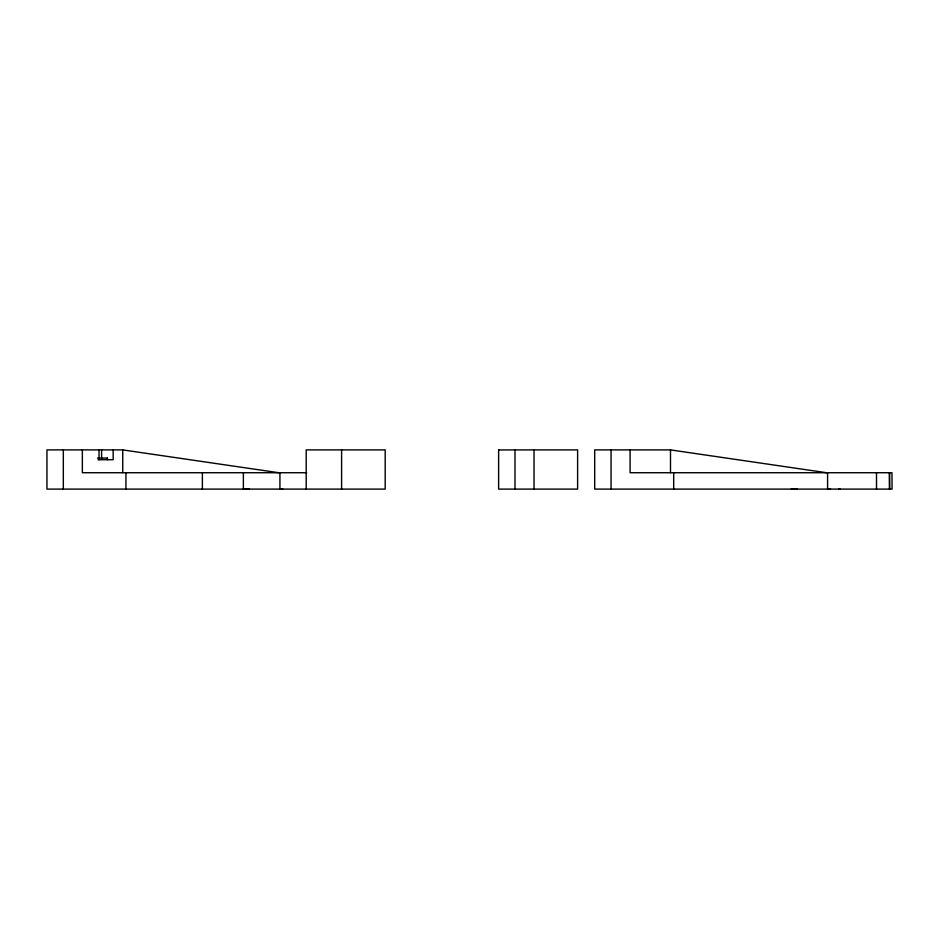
<?xml version="1.0" encoding="UTF-8"?>
<svg xmlns="http://www.w3.org/2000/svg" width="939" height="939" viewBox="0 0 939 939"><rect width="100%" height="100%" fill="white"/><g stroke="black" fill="none" stroke-linecap="round" stroke-linejoin="round"><path stroke-width="1.41" d="M282.498 489.09L280.045 489.09M830.487 489.102L827.787 489.09M249.422 489.09L243.377 489.102L243.377 472.728M791.131 489.102L797.164 489.09M278.813 472.728L122.739 449.898L46.95 449.898L46.95 489.102L385.19 489.102L385.19 449.898L306.196 449.898L306.196 489.102M498.621 449.934L577.614 449.898L577.614 489.102L498.621 489.102L498.621 449.898M826.566 472.728L670.493 449.898L594.692 449.898L594.692 489.102L892.05 489.102L891.98 472.728L630.104 472.728L630.104 449.898M97.48 458.079L107.504 458.079M98.008 459.723L113.173 459.723L113.173 449.898M306.677 472.728L82.35 472.728L82.35 449.898M840.1 489.102L838.844 489.09M279.693 489.09L282.745 489.102M889.562 472.728L889.562 489.102L889.409 472.728M876.51 472.728L876.51 489.102M827.588 472.728L827.588 489.102M673.686 472.728L673.686 489.102M670.493 449.898L670.493 472.728M611.066 449.898L611.066 489.102M534.033 449.898L534.033 489.102M514.995 449.898L514.995 489.102M341.596 449.898L341.596 489.102M279.928 472.728L279.928 489.102M202.378 472.728L202.378 489.102M125.943 472.728L125.943 489.102M122.739 449.898L122.739 472.728M107.386 458.079L107.386 459.723M101.6 449.898L101.6 458.079M99.041 449.898L99.041 459.723M63.324 449.898L63.324 489.102"/></g></svg>
